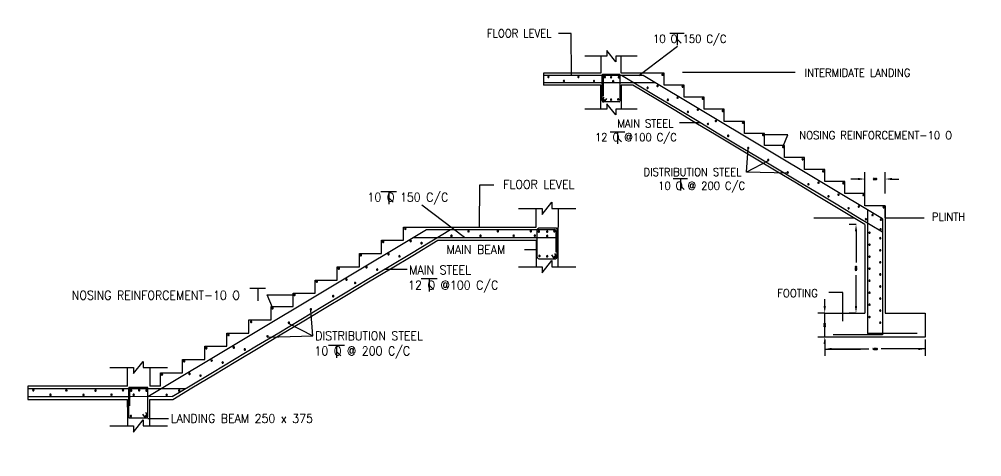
# Model space of a CAD drawing. Header units: metres. Extents: x 157 to 427, y 20 to 106.
# Drawn here: x 333.71 to 358.51, y 57.48 to 68.76 of the extents above; entities that cross this region are included whole.
import ezdxf

# ---------------------------------------------------------------- set-up
doc = ezdxf.new("R2010")
doc.units = ezdxf.units.M
doc.header["$MEASUREMENT"] = 0
doc.styles.add('S3', font='arial.ttf', dxfattribs={"height": 225})
doc.styles.get("Standard").update_dxf_attribs({"font": 'standard'})
doc.dimstyles.new('STANDARD$0', dxfattribs={"dimscale": 100, "dimtxt": 2.5, "dimasz": 1.6, "dimexe": 2, "dimexo": 1, "dimgap": 1.5, "dimtad": 1, "dimdec": 0, "dimzin": 0, "dimdsep": 46, "dimtxsty": 'S3', "dimblk1": 'OBLIQUE', "dimblk2": 'OBLIQUE', "dimsah": 1, "dimcen": 1, "dimdle": 2, "dimclrd": 9, "dimclre": 9, "dimclrt": 7, "dimadec": 0, "dimazin": 0, "dimtfac": 1, "dimtdec": 0, "dimtofl": 0, "dimtmove": 0, "dimatfit": 3, "dimldrblk": 'OBLIQUE', "dimfxl": 1, "dimtolj": 1, "dimtzin": 0, "dimarcsym": 0})

# ---------------------------------------------------------------- blocks, each defined once
blk = doc.blocks.new('*D8')
at = {"color": 0, "lineweight": -2}
for p, q in [((355.497, 64.272), (355.497, 64.823)), ((356.015, 64.272), (356.015, 64.823)), ((355.317, 64.643), (355.137, 64.643)), ((356.195, 64.643), (356.375, 64.643))]:
    blk.add_line(p, q, dxfattribs=at)
at = {"color": 0}
for points in [[(355.317, 64.673), (355.317, 64.613), (355.497, 64.643)], [(356.195, 64.673), (356.195, 64.613), (356.015, 64.643)]]:
    blk.add_solid(points, dxfattribs=at)
at = {"layer": 'Defpoints', "color": 0}
for p in [(356.015, 64.643), (355.497, 64.21), (356.015, 64.21)]:
    blk.add_point(p, dxfattribs=at)
at = {"color": 0, "insert": (355.756, 64.643), "char_height": 0.18, "attachment_point": 5}
blk.add_mtext('\\A1;{\\H0.24x;250}', dxfattribs=at)
blk = doc.blocks.new('*D9')
at = {"color": 0, "lineweight": -2}
for p, q in [((355.268, 63.473), (355.088, 63.473)), ((355.268, 63.293), (355.268, 62.493)), ((355.268, 61.369), (355.268, 62.169)), ((355.268, 61.189), (355.088, 61.189))]:
    blk.add_line(p, q, dxfattribs=at)
at = {"color": 0}
for points in [[(355.238, 63.293), (355.298, 63.293), (355.268, 63.473)], [(355.238, 61.369), (355.298, 61.369), (355.268, 61.189)]]:
    blk.add_solid(points, dxfattribs=at)
at = {"layer": 'Defpoints', "color": 0}
for p in [(355.268, 63.473), (355.268, 61.189), (355.268, 61.189)]:
    blk.add_point(p, dxfattribs=at)
at = {"color": 0, "insert": (355.268, 62.331), "char_height": 0.18, "attachment_point": 5, "rotation": 90}
blk.add_mtext('\\A1;{\\H0.24x;1000}', dxfattribs=at)
blk = doc.blocks.new('*D10')
at = {"color": 0, "lineweight": -2}
for p, q in [((354.461, 60.505), (354.461, 60.082)), ((357.05, 60.505), (357.05, 60.082)), ((354.641, 60.262), (355.594, 60.262)), ((356.87, 60.262), (355.918, 60.262))]:
    blk.add_line(p, q, dxfattribs=at)
at = {"color": 0}
for points in [[(354.641, 60.292), (354.641, 60.232), (354.461, 60.262)], [(356.87, 60.292), (356.87, 60.232), (357.05, 60.262)]]:
    blk.add_solid(points, dxfattribs=at)
at = {"layer": 'Defpoints', "color": 0}
for p in [(354.461, 60.568), (357.05, 60.568), (357.05, 60.262)]:
    blk.add_point(p, dxfattribs=at)
at = {"color": 0, "insert": (355.756, 60.262), "char_height": 0.18, "attachment_point": 5}
blk.add_mtext('\\A1;{\\H0.24x;1250}', dxfattribs=at)
blk = doc.blocks.new('*D11')
at = {"color": 0, "lineweight": -2}
for p, q in [((354.461, 61.369), (354.461, 61.549)), ((354.461, 61.189), (354.281, 61.189)), ((354.461, 60.568), (354.281, 60.568)), ((354.461, 60.388), (354.461, 60.208))]:
    blk.add_line(p, q, dxfattribs=at)
at = {"color": 0}
for points in [[(354.431, 61.369), (354.491, 61.369), (354.461, 61.189)], [(354.431, 60.388), (354.491, 60.388), (354.461, 60.568)]]:
    blk.add_solid(points, dxfattribs=at)
at = {"layer": 'Defpoints', "color": 0}
for p in [(354.461, 61.189), (354.461, 60.568), (354.461, 60.568)]:
    blk.add_point(p, dxfattribs=at)
at = {"color": 0, "insert": (354.461, 60.878), "char_height": 0.18, "attachment_point": 5, "rotation": 90}
blk.add_mtext('\\A1;{\\H0.24x;300}', dxfattribs=at)

msp = doc.modelspace()

# ---------------------------------------------------------------- linework, layer by layer
for p, q in [((347.93, 68.392, -4.859), (347.597, 68.392, -4.859)), ((347.932, 67.311, -4.859), (347.93, 68.392, -4.859)), ((350.843, 68.395, -4.859), (350.471, 68.395, -4.859)), ((350.657, 68.395, -4.859), (350.657, 68.093, -4.859)), ((350.657, 68.244, -4.859), (350.76, 68.142, -4.859)), ((349.674, 67.311, -4.859), (350.672, 68.071, -4.859)), ((348.848, 67.808, -4.859), (348.282, 67.808, -4.859)), ((348.696, 67.808, -4.859), (348.696, 67.373, -4.859)), ((348.848, 67.952, -4.859), (348.848, 67.808, -4.859)), ((349.077, 67.664, -4.859), (348.848, 67.952, -4.859)), ((349.628, 67.808, -4.859), (349.077, 67.808, -4.859)), ((349.077, 67.808, -4.859), (349.077, 67.664, -4.859)), ((349.214, 67.373, -4.859), (349.214, 67.808, -4.859)), ((348.696, 67.373, -4.859), (347.213, 67.373, -4.859)), ((347.213, 67.373, -4.859), (347.213, 67.062, -4.859)), ((349.785, 67.311, -4.859), (347.213, 67.311, -4.859)), ((348.727, 66.663, -4.859), (348.727, 67.329, -4.859)), ((348.741, 67.343, -4.859), (349.154, 67.343, -4.859)), ((348.754, 67.276, -4.859), (348.754, 66.783, -4.859)), ((349.188, 66.663, -4.859), (349.188, 67.308, -4.859)), ((350.32, 67.373, -4.859), (349.214, 67.373, -4.859)), ((350.139, 66.761, -4.859), (349.221, 67.311, -4.859)), ((355.946, 63.614, -4.859), (349.785, 67.311, -4.859)), ((350.32, 67.062, -4.859), (350.32, 67.373, -4.859)), ((350.799, 67.396, -4.859), (353.702, 67.396, -4.859)), ((350.095, 67.125, -4.859), (347.213, 67.125, -4.859)), ((348.696, 67.062, -4.859), (347.213, 67.062, -4.859)), ((348.696, 66.441, -4.859), (348.696, 67.062, -4.859)), ((349.515, 67.062, -4.859), (349.214, 67.062, -4.859)), ((349.214, 67.062, -4.859), (349.214, 66.441, -4.859)), ((350.107, 66.707, -4.859), (349.515, 67.062, -4.859)), ((350.837, 67.062, -4.859), (350.32, 67.062, -4.859)), ((350.837, 66.752, -4.859), (350.837, 67.062, -4.859)), ((348.727, 66.666, -4.859), (348.779, 66.754, -4.859)), ((348.789, 66.629, -4.859), (348.846, 66.719, -4.859)), ((350.656, 66.45, -4.859), (350.139, 66.761, -4.859)), ((351.355, 66.752, -4.859), (350.837, 66.752, -4.859)), ((351.355, 66.441, -4.859), (351.355, 66.752, -4.859)), ((349.154, 66.629, -4.859), (348.761, 66.629, -4.859)), ((348.848, 66.585, -4.859), (348.848, 66.441, -4.859)), ((349.077, 66.297, -4.859), (348.848, 66.585, -4.859)), ((350.624, 66.397, -4.859), (350.107, 66.707, -4.859)), ((348.848, 66.441, -4.859), (348.282, 66.441, -4.859)), ((349.628, 66.441, -4.859), (349.077, 66.441, -4.859)), ((349.077, 66.441, -4.859), (349.077, 66.297, -4.859)), ((351.142, 66.086, -4.859), (350.624, 66.397, -4.859)), ((351.174, 66.139, -4.859), (350.656, 66.45, -4.859)), ((351.873, 66.441, -4.859), (351.355, 66.441, -4.859)), ((351.873, 66.13, -4.859), (351.873, 66.441, -4.859)), ((351.25, 66.094, -4.859), (350.719, 66.094, -4.859)), ((351.66, 65.775, -4.859), (351.142, 66.086, -4.859)), ((351.692, 65.829, -4.859), (351.174, 66.139, -4.859)), ((352.391, 66.13, -4.859), (351.873, 66.13, -4.859)), ((352.391, 65.82, -4.859), (352.391, 66.13, -4.859)), ((349.308, 65.851, -4.859), (348.936, 65.851, -4.859)), ((349.122, 65.851, -4.859), (349.122, 65.55, -4.859)), ((352.177, 65.465, -4.859), (351.66, 65.775, -4.859)), ((352.209, 65.518, -4.859), (351.692, 65.829, -4.859)), ((352.908, 65.82, -4.859), (352.391, 65.82, -4.859)), ((353.514, 65.783, -4.859), (352.873, 65.782, -4.859)), ((352.908, 65.509, -4.859), (352.908, 65.82, -4.859)), ((353.389, 65.487, -4.859), (353.514, 65.783, -4.859)), ((349.122, 65.701, -4.859), (349.224, 65.598, -4.859)), ((352.727, 65.207, -4.859), (352.209, 65.518, -4.859)), ((353.426, 65.509, -4.859), (352.908, 65.509, -4.859)), ((353.426, 65.199, -4.859), (353.426, 65.509, -4.859)), ((352.695, 65.154, -4.859), (352.177, 65.465, -4.859)), ((352.445, 64.824, -4.859), (352.491, 65.427, -4.859)), ((353.007, 65.115, -4.859), (352.445, 64.824, -4.859)), ((353.213, 64.843, -4.859), (352.695, 65.154, -4.859)), ((353.245, 64.897, -4.859), (352.727, 65.207, -4.859)), ((353.944, 65.199, -4.859), (353.426, 65.199, -4.859)), ((353.944, 64.888, -4.859), (353.944, 65.199, -4.859)), ((353.509, 64.795, -4.859), (352.445, 64.824, -4.859)), ((353.731, 64.533, -4.859), (353.213, 64.843, -4.859)), ((353.763, 64.586, -4.859), (353.245, 64.897, -4.859)), ((354.461, 64.888, -4.859), (353.944, 64.888, -4.859)), ((354.461, 64.577, -4.859), (354.461, 64.888, -4.859)), ((345.568, 63.406, -4.859), (345.57, 64.497, -4.859)), ((345.57, 64.497, -4.859), (345.936, 64.497, -4.859)), ((350.927, 64.65, -4.859), (350.555, 64.65, -4.859)), ((350.741, 64.65, -4.859), (350.741, 64.349, -4.859)), ((354.248, 64.222, -4.859), (353.731, 64.533, -4.859)), ((354.28, 64.275, -4.859), (353.763, 64.586, -4.859)), ((354.979, 64.577, -4.859), (354.461, 64.577, -4.859)), ((354.979, 64.267, -4.859), (354.979, 64.577, -4.859)), ((343.022, 64.325, -4.859), (343.431, 64.325, -4.859)), ((343.227, 64.325, -4.859), (343.227, 63.994, -4.859)), ((350.741, 64.476, -4.859), (350.843, 64.373, -4.859)), ((354.798, 63.965, -4.859), (354.28, 64.275, -4.859)), ((355.497, 64.267, -4.859), (354.979, 64.267, -4.859)), ((355.497, 63.956, -4.859), (355.497, 64.267, -4.859)), ((343.227, 64.16, -4.859), (343.34, 64.047, -4.859)), ((347.177, 63.726, -4.859), (347.43, 64.043, -4.859)), ((347.43, 64.043, -4.859), (347.43, 63.885, -4.859)), ((354.766, 63.912, -4.859), (354.248, 64.222, -4.859)), ((345.178, 63.133, -4.859), (344.08, 63.969, -4.859)), ((346.571, 63.885, -4.859), (347.177, 63.885, -4.859)), ((347.027, 63.406, -4.859), (347.027, 63.885, -4.859)), ((347.177, 63.885, -4.859), (347.177, 63.726, -4.859)), ((347.43, 63.885, -4.859), (348.052, 63.885, -4.859)), ((347.596, 63.885, -4.859), (347.596, 63.406, -4.859)), ((355.284, 63.601, -4.859), (354.766, 63.912, -4.859)), ((355.316, 63.654, -4.859), (354.798, 63.965, -4.859)), ((356.015, 63.956, -4.859), (355.497, 63.956, -4.859)), ((355.566, 63.842, -4.859), (355.566, 60.661, -4.859)), ((356.015, 63.645, -4.859), (356.015, 63.956, -4.859)), ((356.015, 63.956, -4.859), (356.015, 63.645, -4.859)), ((354.18, 63.645, -4.859), (355.21, 63.645, -4.859)), ((355.497, 63.473, -4.859), (355.284, 63.601, -4.859)), ((355.946, 63.276, -4.859), (355.316, 63.654, -4.859)), ((355.946, 63.614, -4.859), (355.946, 60.63, -4.859)), ((356.015, 63.645, -4.859), (356.015, 61.189, -4.859)), ((356.015, 63.645, -4.859), (357.02, 63.645, -4.859)), ((337.023, 59.033, -4.859), (344.198, 63.338, -4.859)), ((343.61, 63.065, -4.859), (343.61, 63.406, -4.859)), ((343.61, 63.406, -4.859), (347.027, 63.406, -4.859)), ((343.809, 62.733, -4.859), (344.818, 63.338, -4.859)), ((344.198, 63.338, -4.859), (347.498, 63.338, -4.859)), ((347.055, 62.626, -4.859), (347.055, 63.335, -4.859)), ((347.547, 63.373, -4.859), (347.093, 63.373, -4.859)), ((347.536, 63.3, -4.859), (347.536, 62.757, -4.859)), ((347.563, 62.626, -4.859), (347.563, 63.358, -4.859)), ((347.596, 62.381, -4.859), (347.596, 63.406, -4.859)), ((355.497, 63.473, -4.859), (355.497, 61.189, -4.859)), ((343.04, 62.723, -4.859), (343.04, 63.065, -4.859)), ((343.04, 63.065, -4.859), (343.61, 63.065, -4.859)), ((343.844, 62.674, -4.859), (344.495, 63.065, -4.859)), ((343.857, 63.133, -4.859), (347.469, 63.133, -4.859)), ((344.495, 63.065, -4.859), (347.027, 63.065, -4.859)), ((347.027, 63.065, -4.859), (347.027, 62.381, -4.859)), ((347.055, 63.133, -4.859), (347.551, 63.133, -4.859)), ((347.027, 62.819, -4.859), (346.722, 62.819, -4.859)), ((342.471, 62.381, -4.859), (342.471, 62.723, -4.859)), ((342.471, 62.723, -4.859), (343.04, 62.723, -4.859)), ((343.24, 62.391, -4.859), (343.809, 62.733, -4.859)), ((343.275, 62.332, -4.859), (343.844, 62.674, -4.859)), ((347.093, 62.588, -4.859), (347.525, 62.588, -4.859)), ((347.177, 62.223, -4.859), (347.43, 62.54, -4.859)), ((347.43, 62.54, -4.859), (347.43, 62.381, -4.859)), ((347.494, 62.588, -4.859), (347.431, 62.686, -4.859)), ((347.563, 62.629, -4.859), (347.505, 62.726, -4.859)), ((341.901, 62.04, -4.859), (341.901, 62.381, -4.859)), ((341.901, 62.381, -4.859), (342.471, 62.381, -4.859)), ((342.67, 62.049, -4.859), (343.24, 62.391, -4.859)), ((342.705, 61.991, -4.859), (343.275, 62.332, -4.859)), ((343.12, 62.319, -4.859), (343.704, 62.319, -4.859)), ((346.571, 62.381, -4.859), (347.177, 62.381, -4.859)), ((347.177, 62.381, -4.859), (347.177, 62.223, -4.859)), ((347.43, 62.381, -4.859), (348.052, 62.381, -4.859)), ((341.332, 61.698, -4.859), (341.332, 62.04, -4.859)), ((341.332, 62.04, -4.859), (341.901, 62.04, -4.859)), ((342.101, 61.707, -4.859), (342.67, 62.049, -4.859)), ((344.066, 62.075, -4.859), (344.475, 62.075, -4.859)), ((344.27, 62.075, -4.859), (344.27, 61.743, -4.859)), ((339.646, 61.834, -4.859), (340.055, 61.834, -4.859)), ((339.851, 61.834, -4.859), (339.851, 61.503, -4.859)), ((342.136, 61.649, -4.859), (342.705, 61.991, -4.859)), ((344.27, 61.909, -4.859), (344.383, 61.797, -4.859)), ((340.234, 61.332, -4.859), (340.096, 61.658, -4.859)), ((340.096, 61.658, -4.859), (340.801, 61.657, -4.859)), ((340.762, 61.356, -4.859), (340.762, 61.698, -4.859)), ((340.762, 61.698, -4.859), (341.332, 61.698, -4.859)), ((341.531, 61.366, -4.859), (342.101, 61.707, -4.859)), ((341.566, 61.307, -4.859), (342.136, 61.649, -4.859)), ((354.93, 61.721, -4.859), (354.568, 61.72, -4.859)), ((354.93, 60.98, -4.859), (354.93, 61.721, -4.859)), ((340.193, 61.014, -4.859), (340.193, 61.356, -4.859)), ((340.193, 61.356, -4.859), (340.762, 61.356, -4.859)), ((340.962, 61.024, -4.859), (341.531, 61.366, -4.859)), ((340.997, 60.965, -4.859), (341.566, 61.307, -4.859)), ((341.272, 60.602, -4.859), (341.221, 61.265, -4.859)), ((339.623, 60.673, -4.859), (339.623, 61.014, -4.859)), ((339.623, 61.014, -4.859), (340.193, 61.014, -4.859)), ((340.392, 60.682, -4.859), (340.962, 61.024, -4.859)), ((354.461, 60.568, -4.859), (354.461, 61.189, -4.859)), ((354.461, 61.189, -4.859), (355.497, 61.189, -4.859)), ((356.015, 61.189, -4.859), (357.05, 61.189, -4.859)), ((357.05, 61.189, -4.859), (357.05, 60.568, -4.859)), ((340.427, 60.624, -4.859), (340.997, 60.965, -4.859)), ((340.654, 60.922, -4.859), (341.272, 60.602, -4.859)), ((339.054, 60.331, -4.859), (339.054, 60.673, -4.859)), ((339.054, 60.673, -4.859), (339.623, 60.673, -4.859)), ((339.823, 60.341, -4.859), (340.392, 60.682, -4.859)), ((339.858, 60.282, -4.859), (340.427, 60.624, -4.859)), ((340.101, 60.571, -4.859), (341.272, 60.602, -4.859)), ((357.05, 60.568, -4.859), (354.461, 60.568, -4.859)), ((355.946, 60.63, -4.859), (354.675, 60.63, -4.859)), ((356.844, 60.661, -4.859), (355.566, 60.661, -4.859)), ((338.484, 59.989, -4.859), (338.484, 60.331, -4.859)), ((338.484, 60.331, -4.859), (339.054, 60.331, -4.859)), ((339.253, 59.999, -4.859), (339.823, 60.341, -4.859)), ((339.288, 59.94, -4.859), (339.858, 60.282, -4.859)), ((341.675, 60.364, -4.859), (342.084, 60.364, -4.859)), ((341.88, 60.364, -4.859), (341.88, 60.033, -4.859)), ((341.88, 60.199, -4.859), (341.993, 60.086, -4.859)), ((354.461, 60.26, -4.859), (355.381, 60.26, -4.859)), ((357.05, 60.262, -4.859), (356.078, 60.262, -4.859)), ((336.043, 59.784, -4.859), (336.649, 59.784, -4.859)), ((336.499, 59.306, -4.859), (336.499, 59.784, -4.859)), ((336.649, 59.626, -4.859), (336.902, 59.943, -4.859)), ((336.649, 59.784, -4.859), (336.649, 59.626, -4.859)), ((336.902, 59.943, -4.859), (336.902, 59.784, -4.859)), ((336.902, 59.784, -4.859), (337.524, 59.784, -4.859)), ((337.068, 59.784, -4.859), (337.068, 59.306, -4.859)), ((337.915, 59.648, -4.859), (337.915, 59.989, -4.859)), ((337.915, 59.989, -4.859), (338.484, 59.989, -4.859)), ((338.684, 59.657, -4.859), (339.253, 59.999, -4.859)), ((338.719, 59.599, -4.859), (339.288, 59.94, -4.859)), ((337.345, 59.306, -4.859), (337.345, 59.648, -4.859)), ((337.345, 59.648, -4.859), (337.915, 59.648, -4.859)), ((338.114, 59.316, -4.859), (338.684, 59.657, -4.859)), ((338.149, 59.257, -4.859), (338.719, 59.599, -4.859)), ((336.499, 59.306, -4.859), (333.928, 59.306, -4.859)), ((333.928, 59.306, -4.859), (333.928, 58.964, -4.859)), ((337.345, 59.306, -4.859), (337.068, 59.306, -4.859)), ((337.642, 59.033, -4.859), (338.114, 59.316, -4.859)), ((336.566, 59.238, -4.859), (333.928, 59.238, -4.859)), ((336.57, 59.032, -4.859), (333.928, 59.03, -4.859)), ((336.527, 58.502, -4.859), (336.527, 59.258, -4.859)), ((337.008, 59.273, -4.859), (336.542, 59.273, -4.859)), ((336.544, 59.215, -4.859), (336.544, 58.797, -4.859)), ((337.984, 59.238, -4.859), (336.566, 59.238, -4.859)), ((337.642, 59.033, -4.859), (336.57, 59.032, -4.859)), ((337.023, 58.525, -4.859), (337.023, 59.258, -4.859)), ((337.661, 58.964, -4.859), (338.149, 59.257, -4.859)), ((333.928, 58.964, -4.859), (336.499, 58.964, -4.859)), ((336.499, 58.964, -4.859), (336.499, 58.281, -4.859)), ((336.499, 58.759, -4.859), (336.499, 58.964, -4.859)), ((337.068, 58.964, -4.859), (337.661, 58.964, -4.859)), ((337.068, 58.281, -4.859), (337.068, 58.964, -4.859)), ((336.955, 58.487, -4.859), (336.892, 58.586, -4.859)), ((337.023, 58.529, -4.859), (336.965, 58.625, -4.859)), ((336.542, 58.487, -4.859), (336.985, 58.487, -4.859)), ((336.649, 58.122, -4.859), (336.902, 58.44, -4.859)), ((336.902, 58.44, -4.859), (336.902, 58.281, -4.859)), ((337.023, 58.471, -4.859), (337.555, 58.47, -4.859)), ((336.043, 58.281, -4.859), (336.649, 58.281, -4.859)), ((336.649, 58.281, -4.859), (336.649, 58.122, -4.859)), ((336.902, 58.281, -4.859), (337.524, 58.281, -4.859))]:
    msp.add_line(p, q)
at = {"extrusion": (-0.009655, 0, 0.999953), "elevation": -2.419}
for points in [[(250.515, 105.629), (379.488, 105.629), (379.488, 20.425), (250.515, 20.425)], [(252.282, 103.862), (377.72, 103.862), (377.72, 22.193), (252.282, 22.193)]]:
    msp.add_lwpolyline(points, close=True, dxfattribs=at)
for centre, major_axis, start_param, end_param in [((347.341, 67.275, -4.859), (0.012, 0.012), 5.497787, 8.63938), ((347.341, 67.275, -4.859), (-0.012, 0.012), 0.785398, 3.926991), ((348.114, 67.273, -4.859), (-0.012, 0.012), 3.926991, 7.068583), ((348.114, 67.273, -4.859), (-0.012, 0.012), 0.785398, 3.926991), ((348.741, 67.329, -4.859), (-0.00976, 0.00976), -0.785398, 0.785398), ((348.788, 67.276, -4.859), (0.0244, 0.0244), 0.785398, 2.356194), ((348.789, 67.275, -4.859), (0.012, 0.012), 5.497787, 8.63938), ((348.789, 67.275, -4.859), (0.012, 0.012), 2.356194, 5.497787), ((348.799, 67.271, -4.859), (-0.012, 0.012), 3.926991, 7.068583), ((348.799, 67.271, -4.859), (-0.012, 0.012), 0.785398, 3.926991), ((348.956, 67.267, -4.859), (-0.012, 0.012), 3.926991, 7.068583), ((348.956, 67.267, -4.859), (-0.012, 0.012), 0.785398, 3.926991), ((349.154, 67.269, -4.859), (-0.012, 0.012), 3.926991, 7.068583), ((349.154, 67.269, -4.859), (-0.012, 0.012), 0.785398, 3.926991), ((349.154, 67.308, -4.859), (-0.0244, 0.0244), 3.926991, 5.497787), ((350.28, 67.333, -4.859), (-0.012, 0.012), 3.926991, 7.068583), ((350.28, 67.333, -4.859), (-0.012, 0.012), 0.785398, 3.926991), ((347.742, 67.17, -4.859), (-0.012, 0.012), 3.926991, 7.068583), ((347.742, 67.17, -4.859), (-0.012, 0.012), 0.785398, 3.926991), ((348.516, 67.168, -4.859), (0.012, 0.012), 5.497787, 8.63938), ((348.516, 67.168, -4.859), (-0.012, 0.012), 0.785398, 3.926991), ((349.009, 67.165, -4.859), (-0.012, 0.012), 3.926991, 7.068583), ((349.009, 67.165, -4.859), (-0.012, 0.012), 0.785398, 3.926991), ((349.898, 66.995, -4.859), (0.012, 0.012), 5.497787, 8.63938), ((349.898, 66.995, -4.859), (-0.012, 0.012), 0.785398, 3.926991), ((350.154, 67.045, -4.859), (-0.012, 0.012), 3.926991, 7.068583), ((350.154, 67.045, -4.859), (-0.012, 0.012), 0.785398, 3.926991), ((350.8, 67.024, -4.859), (0.012, 0.012), 5.497787, 8.63938), ((350.8, 67.024, -4.859), (-0.012, 0.012), 0.785398, 3.926991), ((350.671, 66.738, -4.859), (-0.012, 0.012), 3.926991, 7.068583), ((350.671, 66.738, -4.859), (0.012, 0.012), 2.356194, 5.497787), ((351.32, 66.714, -4.859), (0.012, 0.012), 5.497787, 8.63938), ((348.761, 66.663, -4.859), (-0.0244, 0.0244), 0.785398, 2.356194), ((348.775, 66.673, -4.859), (0.012, 0.012), 5.497787, 8.63938), ((348.775, 66.673, -4.859), (0.012, 0.012), 2.356194, 5.497787), ((348.956, 66.687, -4.859), (-0.012, 0.012), 3.926991, 7.068583), ((348.956, 66.687, -4.859), (-0.012, 0.012), 0.785398, 3.926991), ((349.139, 66.695, -4.859), (-0.012, 0.012), 3.926991, 7.068583), ((349.139, 66.695, -4.859), (0.012, 0.012), 2.356194, 5.497787), ((349.154, 66.663, -4.859), (-0.0244, 0.0244), 2.356194, 3.926991), ((350.418, 66.686, -4.859), (-0.012, 0.012), 3.926991, 7.068583), ((350.418, 66.686, -4.859), (0.012, 0.012), 2.356194, 5.497787), ((351.32, 66.714, -4.859), (-0.012, 0.012), 0.785398, 3.926991), ((350.938, 66.375, -4.859), (-0.012, 0.012), 3.926991, 7.068583), ((350.938, 66.375, -4.859), (0.012, 0.012), 2.356194, 5.497787), ((351.191, 66.431, -4.859), (-0.012, 0.012), 3.926991, 7.068583), ((351.191, 66.431, -4.859), (-0.012, 0.012), 0.785398, 3.926991), ((351.835, 66.401, -4.859), (0.012, 0.012), 5.497787, 8.63938), ((351.835, 66.401, -4.859), (0.012, 0.012), 2.356194, 5.497787), ((351.452, 66.062, -4.859), (0.012, 0.012), 5.497787, 8.63938), ((351.452, 66.062, -4.859), (0.012, 0.012), 2.356194, 5.497787), ((351.655, 66.141, -4.859), (-0.012, 0.012), 3.926991, 7.068583), ((351.655, 66.141, -4.859), (0.012, 0.012), 2.356194, 5.497787), ((352.354, 66.094, -4.859), (-0.012, 0.012), 3.926991, 7.068583), ((352.354, 66.094, -4.859), (-0.012, 0.012), 0.785398, 3.926991), ((351.972, 65.755, -4.859), (0.012, 0.012), 5.497787, 8.63938), ((351.972, 65.755, -4.859), (-0.012, 0.012), 0.785398, 3.926991), ((352.873, 65.782, -4.859), (0.012, 0.012), 5.497787, 8.63938), ((352.873, 65.782, -4.859), (-0.012, 0.012), 0.785398, 3.926991), ((353.389, 65.47, -4.859), (-0.012, 0.012), 3.926991, 7.068583), ((352.491, 65.444, -4.859), (0.012, 0.012), 5.497787, 8.63938), ((352.491, 65.444, -4.859), (0.012, 0.012), 2.356194, 5.497787), ((353.389, 65.47, -4.859), (-0.012, 0.012), 0.785398, 3.926991), ((353.007, 65.132, -4.859), (-0.012, 0.012), 3.926991, 7.068583), ((353.007, 65.132, -4.859), (-0.012, 0.012), 0.785398, 3.926991), ((353.892, 65.151, -4.859), (0.012, 0.012), 5.497787, 8.63938), ((353.892, 65.151, -4.859), (-0.012, 0.012), 0.785398, 3.926991), ((353.509, 64.812, -4.859), (0.012, 0.012), 5.497787, 8.63938), ((353.509, 64.812, -4.859), (-0.012, 0.012), 0.785398, 3.926991), ((354.423, 64.843, -4.859), (0.012, 0.012), 5.497787, 8.63938), ((354.423, 64.843, -4.859), (-0.012, 0.012), 0.785398, 3.926991), ((354.041, 64.504, -4.859), (-0.012, 0.012), 3.926991, 7.068583), ((354.041, 64.504, -4.859), (0.012, 0.012), 2.356194, 5.497787), ((354.3, 64.548, -4.859), (0.012, 0.012), 5.497787, 8.63938), ((354.3, 64.548, -4.859), (-0.012, 0.012), 0.785398, 3.926991), ((354.94, 64.536, -4.859), (-0.012, 0.012), 3.926991, 7.068583), ((354.94, 64.536, -4.859), (0.012, 0.012), 2.356194, 5.497787), ((354.817, 64.241, -4.859), (0.012, 0.012), 5.497787, 8.63938), ((354.817, 64.241, -4.859), (-0.012, 0.012), 0.785398, 3.926991), ((355.46, 64.229, -4.859), (-0.012, 0.012), 3.926991, 7.068583), ((354.558, 64.197, -4.859), (0.012, 0.012), 5.497787, 8.63938), ((354.558, 64.197, -4.859), (-0.012, 0.012), 0.785398, 3.926991), ((355.46, 64.229, -4.859), (-0.012, 0.012), 0.785398, 3.926991), ((355.078, 63.89, -4.859), (0.012, 0.012), 5.497787, 8.63938), ((355.078, 63.89, -4.859), (-0.012, 0.012), 0.785398, 3.926991), ((355.337, 63.935, -4.859), (-0.012, 0.012), 3.926991, 7.068583), ((355.337, 63.935, -4.859), (-0.012, 0.012), 0.785398, 3.926991), ((355.98, 63.915, -4.859), (-0.012, 0.012), 3.926991, 7.068583), ((355.98, 63.915, -4.859), (0.012, 0.012), 2.356194, 5.497787), ((355.524, 63.609, -4.859), (-0.012, 0.012), 3.926991, 7.068583), ((355.524, 63.609, -4.859), (-0.012, 0.012), 0.785398, 3.926991), ((355.694, 63.715, -4.859), (-0.012, 0.012), 3.926991, 7.068583), ((355.694, 63.715, -4.859), (0.012, 0.012), 2.356194, 5.497787), ((355.907, 63.594, -4.859), (-0.012, 0.012), 3.926991, 7.068583), ((355.907, 63.594, -4.859), (0.012, 0.012), 2.356194, 5.497787), ((343.654, 63.363, -4.859), (-0.0131, 0.0131), 3.926991, 7.068583), ((343.654, 63.363, -4.859), (0.0131, 0.0131), 2.356194, 5.497787), ((345.283, 63.294, -4.859), (0.0131, 0.0131), 5.497787, 8.63938), ((345.283, 63.294, -4.859), (-0.0131, 0.0131), 0.785398, 3.926991), ((346.036, 63.297, -4.859), (0.0131, 0.0131), 5.497787, 8.63938), ((346.036, 63.297, -4.859), (-0.0131, 0.0131), 0.785398, 3.926991), ((346.887, 63.299, -4.859), (0.0131, 0.0131), 5.497787, 8.63938), ((346.887, 63.299, -4.859), (-0.0131, 0.0131), 0.785398, 3.926991), ((347.093, 63.335, -4.859), (-0.0268, 0.0268), -0.785398, 0.785398), ((347.093, 63.292, -4.859), (0.0131, 0.0131), 5.497787, 8.63938), ((347.093, 63.292, -4.859), (-0.0131, 0.0131), 0.785398, 3.926991), ((347.31, 63.29, -4.859), (-0.0131, 0.0131), 3.926991, 7.068583), ((347.31, 63.29, -4.859), (0.0131, 0.0131), 2.356194, 5.497787), ((347.494, 63.298, -4.859), (0.0131, 0.0131), 5.497787, 8.63938), ((347.494, 63.298, -4.859), (0.0131, 0.0131), 2.356194, 5.497787), ((347.498, 63.3, -4.859), (0.0268, 0.0268), 5.497787, 7.068583), ((347.547, 63.358, -4.859), (0.0107, 0.0107), 5.497787, 7.068583), ((355.616, 63.265, -4.859), (-0.012, 0.012), 3.926991, 7.068583), ((355.616, 63.265, -4.859), (0.012, 0.012), 2.356194, 5.497787), ((355.902, 63.344, -4.859), (-0.012, 0.012), 3.926991, 7.068583), ((355.902, 63.344, -4.859), (-0.012, 0.012), 0.785398, 3.926991), ((343.082, 63.023, -4.859), (0.0131, 0.0131), 5.497787, 8.63938), ((343.082, 63.023, -4.859), (-0.0131, 0.0131), 0.785398, 3.926991), ((343.792, 63.045, -4.859), (-0.0131, 0.0131), 3.926991, 7.068583), ((343.792, 63.045, -4.859), (-0.0131, 0.0131), 0.785398, 3.926991), ((344.074, 62.99, -4.859), (0.0131, 0.0131), 5.497787, 8.63938), ((344.841, 63.178, -4.859), (0.0131, 0.0131), 5.497787, 8.63938), ((344.841, 63.178, -4.859), (0.0131, 0.0131), 2.356194, 5.497787), ((345.594, 63.181, -4.859), (0.0131, 0.0131), 5.497787, 8.63938), ((345.594, 63.181, -4.859), (-0.0131, 0.0131), 0.785398, 3.926991), ((346.445, 63.183, -4.859), (0.0131, 0.0131), 5.497787, 8.63938), ((346.445, 63.183, -4.859), (0.0131, 0.0131), 2.356194, 5.497787), ((346.992, 63.185, -4.859), (-0.0131, 0.0131), 3.926991, 7.068583), ((346.992, 63.185, -4.859), (0.0131, 0.0131), 2.356194, 5.497787), ((347.31, 63.178, -4.859), (-0.0131, 0.0131), 3.926991, 7.068583), ((347.31, 63.178, -4.859), (-0.0131, 0.0131), 0.785398, 3.926991), ((355.893, 63.115, -4.859), (-0.012, 0.012), 3.926991, 7.068583), ((355.893, 63.115, -4.859), (-0.012, 0.012), 0.785398, 3.926991), ((344.074, 62.99, -4.859), (-0.0131, 0.0131), 0.785398, 3.926991), ((355.616, 62.955, -4.859), (-0.012, 0.012), 3.926991, 7.068583), ((355.616, 62.955, -4.859), (0.012, 0.012), 2.356194, 5.497787), ((355.893, 62.804, -4.859), (-0.012, 0.012), 3.926991, 7.068583), ((355.893, 62.804, -4.859), (-0.012, 0.012), 0.785398, 3.926991), ((342.509, 62.681, -4.859), (0.0131, 0.0131), 5.497787, 8.63938), ((342.509, 62.681, -4.859), (0.0131, 0.0131), 2.356194, 5.497787), ((343.223, 62.708, -4.859), (0.0131, 0.0131), 5.497787, 8.63938), ((343.223, 62.708, -4.859), (-0.0131, 0.0131), 0.785398, 3.926991), ((343.502, 62.65, -4.859), (-0.0131, 0.0131), 3.926991, 7.068583), ((343.502, 62.65, -4.859), (-0.0131, 0.0131), 0.785398, 3.926991), ((347.093, 62.626, -4.859), (0.0268, 0.0268), 2.356194, 3.926991), ((347.11, 62.661, -4.859), (-0.0131, 0.0131), 3.926991, 7.068583), ((347.11, 62.661, -4.859), (-0.0131, 0.0131), 0.785398, 3.926991), ((347.31, 62.651, -4.859), (-0.0131, 0.0131), 3.926991, 7.068583), ((347.31, 62.651, -4.859), (-0.0131, 0.0131), 0.785398, 3.926991), ((347.51, 62.637, -4.859), (0.0131, 0.0131), 5.497787, 8.63938), ((347.51, 62.637, -4.859), (-0.0131, 0.0131), 0.785398, 3.926991), ((347.525, 62.626, -4.859), (0.0268, 0.0268), 3.926991, 5.497787), ((355.616, 62.644, -4.859), (-0.012, 0.012), 3.926991, 7.068583), ((355.616, 62.644, -4.859), (-0.012, 0.012), 0.785398, 3.926991), ((355.893, 62.494, -4.859), (-0.012, 0.012), 3.926991, 7.068583), ((341.943, 62.337, -4.859), (0.0131, 0.0131), 5.497787, 8.63938), ((341.943, 62.337, -4.859), (-0.0131, 0.0131), 0.785398, 3.926991), ((342.652, 62.37, -4.859), (0.0131, 0.0131), 5.497787, 8.63938), ((342.652, 62.37, -4.859), (0.0131, 0.0131), 2.356194, 5.497787), ((342.93, 62.309, -4.859), (-0.0131, 0.0131), 3.926991, 7.068583), ((342.93, 62.309, -4.859), (0.0131, 0.0131), 2.356194, 5.497787), ((355.616, 62.334, -4.859), (0.012, 0.012), 5.497787, 8.63938), ((355.616, 62.334, -4.859), (-0.012, 0.012), 0.785398, 3.926991), ((355.893, 62.494, -4.859), (-0.012, 0.012), 0.785398, 3.926991), ((341.372, 61.999, -4.859), (0.0131, 0.0131), 5.497787, 8.63938), ((342.141, 62.051, -4.859), (-0.0131, 0.0131), 3.926991, 7.068583), ((342.141, 62.051, -4.859), (-0.0131, 0.0131), 0.785398, 3.926991), ((355.616, 62.023, -4.859), (-0.012, 0.012), 3.926991, 7.068583), ((355.616, 62.023, -4.859), (0.012, 0.012), 2.356194, 5.497787), ((355.893, 62.183, -4.859), (-0.012, 0.012), 3.926991, 7.068583), ((355.893, 62.183, -4.859), (-0.012, 0.012), 0.785398, 3.926991), ((341.372, 61.999, -4.859), (-0.0131, 0.0131), 0.785398, 3.926991), ((342.364, 61.964, -4.859), (0.0131, 0.0131), 5.497787, 8.63938), ((342.364, 61.964, -4.859), (0.0131, 0.0131), 2.356194, 5.497787), ((355.893, 61.872, -4.859), (0.012, 0.012), 5.497787, 8.63938), ((355.893, 61.872, -4.859), (0.012, 0.012), 2.356194, 5.497787), ((340.801, 61.657, -4.859), (0.0131, 0.0131), 5.497787, 8.63938), ((340.801, 61.657, -4.859), (0.0131, 0.0131), 2.356194, 5.497787), ((341.792, 61.626, -4.859), (0.0131, 0.0131), 5.497787, 8.63938), ((341.792, 61.626, -4.859), (0.0131, 0.0131), 2.356194, 5.497787), ((355.616, 61.712, -4.859), (-0.012, 0.012), 3.926991, 7.068583), ((355.616, 61.712, -4.859), (-0.012, 0.012), 0.785398, 3.926991), ((355.893, 61.562, -4.859), (-0.012, 0.012), 3.926991, 7.068583), ((355.893, 61.562, -4.859), (0.012, 0.012), 2.356194, 5.497787), ((340.234, 61.314, -4.859), (0.0131, 0.0131), 5.497787, 8.63938), ((340.234, 61.314, -4.859), (-0.0131, 0.0131), 0.785398, 3.926991), ((341.221, 61.284, -4.859), (0.0131, 0.0131), 5.497787, 8.63938), ((341.221, 61.284, -4.859), (0.0131, 0.0131), 2.356194, 5.497787), ((355.616, 61.402, -4.859), (-0.012, 0.012), 3.926991, 7.068583), ((355.616, 61.402, -4.859), (-0.012, 0.012), 0.785398, 3.926991), ((355.893, 61.251, -4.859), (-0.012, 0.012), 3.926991, 7.068583), ((355.616, 61.091, -4.859), (-0.012, 0.012), 3.926991, 7.068583), ((355.616, 61.091, -4.859), (-0.012, 0.012), 0.785398, 3.926991), ((355.893, 61.251, -4.859), (0.012, 0.012), 2.356194, 5.497787), ((339.681, 60.962, -4.859), (-0.0131, 0.0131), 3.926991, 7.068583), ((339.681, 60.962, -4.859), (0.0131, 0.0131), 2.356194, 5.497787), ((340.654, 60.941, -4.859), (0.0131, 0.0131), 5.497787, 8.63938), ((340.654, 60.941, -4.859), (0.0131, 0.0131), 2.356194, 5.497787), ((355.893, 60.94, -4.859), (-0.012, 0.012), 3.926991, 7.068583), ((355.893, 60.94, -4.859), (0.012, 0.012), 2.356194, 5.497787), ((339.096, 60.623, -4.859), (0.0131, 0.0131), 5.497787, 8.63938), ((339.096, 60.623, -4.859), (-0.0131, 0.0131), 0.785398, 3.926991), ((340.101, 60.589, -4.859), (0.0131, 0.0131), 5.497787, 8.63938), ((340.101, 60.589, -4.859), (-0.0131, 0.0131), 0.785398, 3.926991), ((338.527, 60.286, -4.859), (-0.0131, 0.0131), 3.926991, 7.068583), ((338.527, 60.286, -4.859), (0.0131, 0.0131), 2.356194, 5.497787), ((339.232, 60.299, -4.859), (0.0131, 0.0131), 5.497787, 8.63938), ((339.232, 60.299, -4.859), (0.0131, 0.0131), 2.356194, 5.497787), ((339.516, 60.25, -4.859), (-0.0131, 0.0131), 3.926991, 7.068583), ((339.516, 60.25, -4.859), (0.0131, 0.0131), 2.356194, 5.497787), ((337.955, 59.948, -4.859), (0.0131, 0.0131), 5.497787, 8.63938), ((337.955, 59.948, -4.859), (0.0131, 0.0131), 2.356194, 5.497787), ((338.663, 59.962, -4.859), (0.0131, 0.0131), 5.497787, 8.63938), ((338.663, 59.962, -4.859), (0.0131, 0.0131), 2.356194, 5.497787), ((338.947, 59.913, -4.859), (-0.0131, 0.0131), 3.926991, 7.068583), ((338.947, 59.913, -4.859), (0.0131, 0.0131), 2.356194, 5.497787), ((337.383, 59.603, -4.859), (-0.0131, 0.0131), 3.926991, 7.068583), ((337.383, 59.603, -4.859), (-0.0131, 0.0131), 0.785398, 3.926991), ((338.091, 59.624, -4.859), (0.0131, 0.0131), 5.497787, 8.63938), ((338.091, 59.624, -4.859), (-0.0131, 0.0131), 0.785398, 3.926991), ((338.376, 59.575, -4.859), (0.0131, 0.0131), 5.497787, 8.63938), ((338.376, 59.575, -4.859), (-0.0131, 0.0131), 0.785398, 3.926991), ((334.069, 59.198, -4.859), (-0.0131, 0.0131), 3.926991, 7.068583), ((334.069, 59.198, -4.859), (0.0131, 0.0131), 2.356194, 5.497787), ((334.51, 59.082, -4.859), (-0.0131, 0.0131), 3.926991, 7.068583), ((334.51, 59.082, -4.859), (0.0131, 0.0131), 2.356194, 5.497787), ((334.92, 59.196, -4.859), (-0.0131, 0.0131), 3.926991, 7.068583), ((334.92, 59.196, -4.859), (0.0131, 0.0131), 2.356194, 5.497787), ((335.361, 59.08, -4.859), (-0.0131, 0.0131), 3.926991, 7.068583), ((335.361, 59.08, -4.859), (0.0131, 0.0131), 2.356194, 5.497787), ((335.673, 59.194, -4.859), (-0.0131, 0.0131), 3.926991, 7.068583), ((335.673, 59.194, -4.859), (0.0131, 0.0131), 2.356194, 5.497787), ((336.08, 59.084, -4.859), (0.0131, 0.0131), 5.497787, 8.63938), ((336.08, 59.084, -4.859), (0.0131, 0.0131), 2.356194, 5.497787), ((336.379, 59.198, -4.859), (-0.0131, 0.0131), 3.926991, 7.068583), ((336.379, 59.198, -4.859), (0.0131, 0.0131), 2.356194, 5.497787), ((336.542, 59.258, -4.859), (0.0107, 0.0107), 0.785398, 2.356194), ((336.566, 59.215, -4.859), (-0.0161, 0.0161), -0.785398, 0.785398), ((336.591, 59.195, -4.859), (-0.0131, 0.0131), 3.926991, 7.068583), ((336.591, 59.195, -4.859), (0.0131, 0.0131), 2.356194, 5.497787), ((336.654, 59.082, -4.859), (0.0131, 0.0131), 5.497787, 8.63938), ((336.654, 59.082, -4.859), (-0.0131, 0.0131), 0.785398, 3.926991), ((336.795, 59.198, -4.859), (0.0131, 0.0131), 5.497787, 8.63938), ((336.795, 59.198, -4.859), (0.0131, 0.0131), 2.356194, 5.497787), ((336.984, 59.195, -4.859), (-0.0131, 0.0131), 3.926991, 7.068583), ((336.984, 59.195, -4.859), (0.0131, 0.0131), 2.356194, 5.497787), ((337.008, 59.258, -4.859), (-0.0107, 0.0107), 3.926991, 5.497787), ((337.505, 59.08, -4.859), (-0.0131, 0.0131), 3.926991, 7.068583), ((337.505, 59.08, -4.859), (0.0131, 0.0131), 2.356194, 5.497787), ((337.827, 59.194, -4.859), (-0.0131, 0.0131), 3.926991, 7.068583), ((337.827, 59.194, -4.859), (0.0131, 0.0131), 2.356194, 5.497787), ((336.582, 58.534, -4.859), (0.0131, 0.0131), 5.497787, 8.63938), ((336.582, 58.534, -4.859), (0.0131, 0.0131), 2.356194, 5.497787), ((336.974, 58.534, -4.859), (-0.0131, 0.0131), 3.926991, 7.068583), ((336.974, 58.534, -4.859), (0.0131, 0.0131), 2.356194, 5.497787), ((336.542, 58.502, -4.859), (0.0107, 0.0107), 2.356194, 3.926991), ((336.985, 58.525, -4.859), (-0.0268, 0.0268), 2.356194, 3.926991)]:
    msp.add_ellipse(centre, major_axis=major_axis, ratio=1, start_param=start_param, end_param=end_param)

# ---------------------------------------------------------------- texts
at = {"width": 1}
for s, height, p in [(' FLOOR LEVEL', 0.20709, (345.627, 68.295, -4.859)), ('10 O 150 C/C', 0.20709, (350.038, 68.154, -4.859)), ('INTERMIDATE LANDING', 0.20709, (353.944, 67.279, -4.859)), ('MAIN STEEL', 0.2071, (349.119, 65.972, -4.859)), ('12 O @100 C/C', 0.20709, (348.539, 65.617, -4.859)), ('NOSING REINFORCEMENT-10 O', 0.20709, (353.804, 65.669, -4.859)), ('DISTRIBUTION STEEL', 0.20709, (349.793, 64.72, -4.859)), (' FLOOR LEVEL', 0.2278, (346.036, 64.39, -4.859)), ('10 O @ 200 C/C', 0.20709, (350.169, 64.365, -4.859)), ('10 O 150 C/C', 0.2278, (342.679, 64.06, -4.859)), ('PLINTH', 0.2071, (357.225, 63.566, -4.859)), ('MAIN BEAM', 0.2278, (344.718, 62.711, -4.859)), ('MAIN STEEL', 0.2278, (343.755, 62.185, -4.859)), ('12 O @100 C/C', 0.2278, (343.727, 61.795, -4.859)), ('NOSING REINFORCEMENT-10 O', 0.2278, (335.059, 61.532, -4.859)), ('FOOTING', 0.2071, (353.24, 61.598, -4.859)), ('DISTRIBUTION STEEL', 0.2278, (341.331, 60.488, -4.859)), ('10 O @ 200 C/C', 0.2278, (341.314, 60.097, -4.859)), ('LANDING BEAM 250 x 375', 0.2278, (337.609, 58.357, -4.859))]:
    msp.add_text(s, height=height, dxfattribs=at).set_placement(p)

# ---------------------------------------------------------------- dimensions: what is measured, and where the dimension line sits
for base, p1, p2, text, picture, middle in [((356.015, 64.643, -4.859), (355.497, 64.21, -4.859), (356.015, 64.21, -4.859), '{\\H0.24x;250}', '*D8', (355.756, 64.643, -4.859)), ((357.05, 60.262, -4.859), (354.461, 60.568, -4.859), (357.05, 60.568, -4.859), '{\\H0.24x;1250}', '*D10', (355.756, 60.262, -4.859))]:
    dim = msp.add_linear_dim(base=base, p1=p1, p2=p2, text=text, dimstyle='STANDARD$0', override={"dimscale": 1, "dimtxt": 0.18, "dimasz": 0.18, "dimexe": 0.18, "dimexo": 0.0625, "dimgap": 0.09, "dimtad": 0, "dimtoh": 1, "dimdec": 2, "dimtxsty": 'standard', "dimsah": 0, "dimcen": 0.09, "dimdle": 0, "dimclrd": 0, "dimclre": 0, "dimclrt": 0, "dimtdec": 4, "dimfxl": 7, "dimfxlon": 1})
    dim.commit()
    dim.dimension.update_dxf_attribs({"geometry": picture, "text_midpoint": middle, "dimtype": 160})
for base, p1, p2, text, picture, middle in [((355.268, 61.189, -4.859), (355.268, 63.473, -4.859), (355.268, 61.189, -4.859), '{\\H0.24x;1000}', '*D9', (355.268, 62.331, -4.859)), ((354.461, 60.568, -4.859), (354.461, 61.189, -4.859), (354.461, 60.568, -4.859), '{\\H0.24x;300}', '*D11', (354.461, 60.878, -4.859))]:
    dim = msp.add_linear_dim(base=base, p1=p1, p2=p2, angle=90, text=text, dimstyle='STANDARD$0', override={"dimscale": 1, "dimtxt": 0.18, "dimasz": 0.18, "dimexe": 0.18, "dimexo": 0.0625, "dimgap": 0.09, "dimtad": 0, "dimtoh": 1, "dimdec": 2, "dimtxsty": 'standard', "dimsah": 0, "dimcen": 0.09, "dimdle": 0, "dimclrd": 0, "dimclre": 0, "dimclrt": 0, "dimtdec": 4, "dimfxl": 7, "dimfxlon": 1})
    dim.commit()
    dim.dimension.update_dxf_attribs({"geometry": picture, "text_midpoint": middle, "dimtype": 160})

doc.saveas('drawing.dxf')
